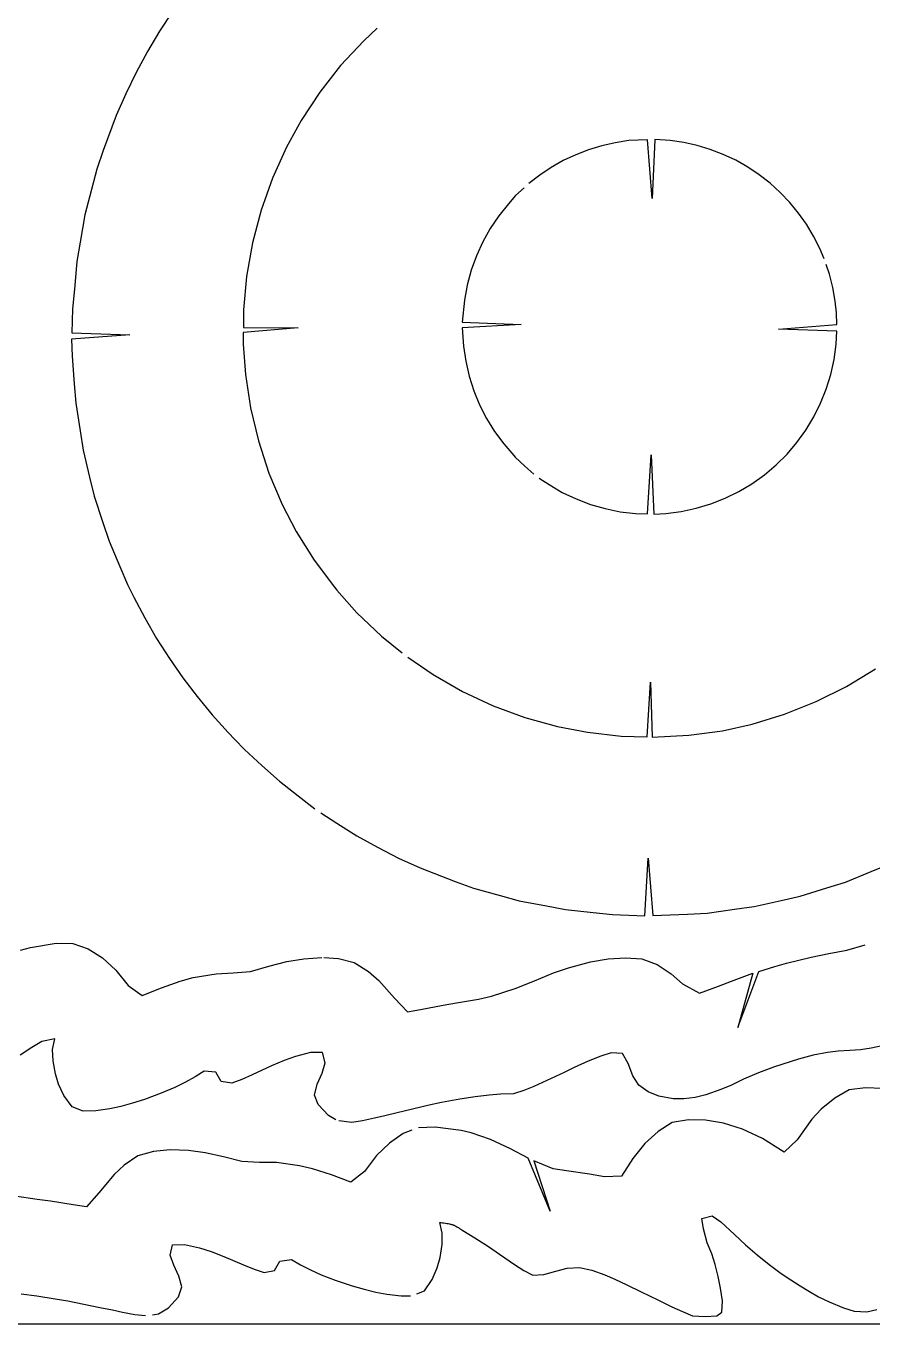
# Model space of a CAD drawing. Extents: x 9 to 156, y 170 to 274.
# Drawn here: x 71.8 to 113.4, y 170.1 to 234 of the extents above; entities that cross this region are included whole.
import ezdxf

# ---------------------------------------------------------------- set-up
doc = ezdxf.new("R2010")
doc.units = 0
for name, color, linetype in [('40FF', 7, 'CONTINUOUS'), ('BORDER', 7, 'CONTINUOUS'), ('RINGS', 7, 'CONTINUOUS')]:
    doc.layers.add(name, color=color, linetype=linetype)

msp = doc.modelspace()

# ---------------------------------------------------------------- linework, layer by layer
at = {"layer": '40FF', "color": 5}
for p, q in [((71.482, 188.472), (71.98, 188.61)), ((71.98, 188.61), (73.241, 188.815)), ((73.241, 188.815), (74.067, 188.8)), ((74.067, 188.8), (74.825, 188.551)), ((74.825, 188.551), (75.526, 188.101)), ((111.282, 188.308), (112.161, 188.482)), ((112.161, 188.482), (113.064, 188.733)), ((75.526, 188.101), (76.183, 187.502)), ((83.708, 187.691), (84.603, 187.915)), ((84.603, 187.915), (85.425, 188.052)), ((85.425, 188.052), (86.321, 188.112)), ((86.413, 188.112), (87.137, 188.064)), ((87.137, 188.064), (87.912, 187.874)), ((87.912, 187.874), (88.614, 187.429)), ((98.457, 187.614), (99.545, 187.911)), ((99.545, 187.911), (100.418, 188.058)), ((100.418, 188.058), (101.262, 188.108)), ((101.262, 188.108), (102.075, 188.049)), ((102.075, 188.049), (102.824, 187.765)), ((108.61, 187.68), (109.195, 187.838)), ((109.195, 187.838), (110.399, 188.128)), ((110.399, 188.128), (111.282, 188.308)), ((76.183, 187.502), (76.793, 186.738)), ((79.985, 187.131), (81.11, 187.317)), ((81.11, 187.317), (81.952, 187.356)), ((81.952, 187.356), (82.804, 187.433)), ((82.804, 187.433), (83.708, 187.691)), ((88.614, 187.429), (89.119, 186.987)), ((96.785, 186.977), (97.725, 187.356)), ((97.725, 187.356), (98.457, 187.614)), ((102.824, 187.765), (103.521, 187.306)), ((103.521, 187.306), (104.076, 186.823)), ((106.481, 186.96), (107.536, 187.339)), ((106.79, 184.672), (107.821, 187.435)), ((107.536, 187.339), (106.79, 184.672)), ((107.821, 187.435), (108.61, 187.68)), ((76.793, 186.738), (77.479, 186.24)), ((77.479, 186.24), (78.422, 186.632)), ((78.422, 186.632), (79.347, 186.96)), ((79.347, 186.96), (79.985, 187.131)), ((89.119, 186.987), (89.893, 186.109)), ((94.674, 186.215), (95.842, 186.587)), ((95.842, 186.587), (96.785, 186.977)), ((104.076, 186.823), (104.908, 186.357)), ((104.908, 186.357), (105.84, 186.711)), ((105.84, 186.711), (106.481, 186.96)), ((89.893, 186.109), (90.53, 185.438)), ((92.287, 185.773), (92.942, 185.884)), ((92.942, 185.884), (94.034, 186.075)), ((94.034, 186.075), (94.674, 186.215)), ((90.53, 185.438), (91.169, 185.565)), ((91.169, 185.565), (92.287, 185.773)), ((72.536, 183.982), (72.045, 183.683)), ((73.174, 184.113), (72.536, 183.982)), ((73.061, 183.586), (73.174, 184.113)), ((72.045, 183.683), (71.472, 183.31)), ((73.087, 183.037), (73.061, 183.586)), ((85.761, 183.439), (85.027, 183.242)), ((86.357, 183.439), (85.761, 183.439)), ((86.485, 182.928), (86.357, 183.439)), ((100.564, 183.428), (100.045, 183.268)), ((101.115, 183.4), (100.564, 183.428)), ((101.39, 182.904), (101.115, 183.4)), ((110.511, 183.308), (109.777, 183.123)), ((111.206, 183.443), (110.511, 183.308)), ((111.726, 183.517), (111.206, 183.443)), ((112.315, 183.541), (111.726, 183.517)), ((112.831, 183.579), (112.315, 183.541)), ((113.356, 183.652), (112.831, 183.579)), ((113.906, 183.779), (113.356, 183.652)), ((73.21, 182.391), (73.087, 183.037)), ((83.842, 182.788), (82.891, 182.341)), ((84.465, 183.043), (83.842, 182.788)), ((85.027, 183.242), (84.465, 183.043)), ((86.327, 182.434), (86.485, 182.928)), ((98.732, 182.712), (98.252, 182.467)), ((99.434, 183.022), (98.732, 182.712)), ((100.045, 183.268), (99.434, 183.022)), ((101.62, 182.301), (101.39, 182.904)), ((108.608, 182.745), (107.82, 182.449)), ((109.777, 183.123), (108.608, 182.745)), ((73.365, 181.891), (73.21, 182.391)), ((80.085, 182.253), (79.61, 181.989)), ((80.527, 182.523), (80.085, 182.253)), ((81.107, 182.473), (80.527, 182.523)), ((81.371, 182.011), (81.107, 182.473)), ((82.373, 182.11), (81.893, 181.929)), ((82.891, 182.341), (82.373, 182.11)), ((86.086, 181.886), (86.327, 182.434)), ((97.389, 182.063), (96.748, 181.777)), ((98.252, 182.467), (97.389, 182.063)), ((101.921, 181.832), (101.62, 182.301)), ((107.066, 182.124), (106.482, 181.84)), ((107.82, 182.449), (107.066, 182.124)), ((73.627, 181.327), (73.365, 181.891)), ((78.407, 181.447), (77.586, 181.134)), ((79.084, 181.726), (78.407, 181.447)), ((79.61, 181.989), (79.084, 181.726)), ((81.893, 181.929), (81.371, 182.011)), ((85.965, 181.352), (86.086, 181.886)), ((95.113, 181.393), (94.549, 181.35)), ((95.753, 181.414), (95.113, 181.393)), ((96.255, 181.577), (95.753, 181.414)), ((96.748, 181.777), (96.255, 181.577)), ((102.38, 181.5), (101.921, 181.832)), ((102.899, 181.293), (102.38, 181.5)), ((105.959, 181.619), (105.226, 181.361)), ((106.482, 181.84), (105.959, 181.619)), ((112.274, 181.6), (111.563, 181.196)), ((113.077, 181.7), (112.274, 181.6)), ((113.922, 181.677), (113.077, 181.7)), ((74.033, 180.777), (73.627, 181.327)), ((74.573, 180.559), (74.033, 180.777)), ((76.429, 180.794), (75.887, 180.674)), ((77, 180.949), (76.429, 180.794)), ((77.586, 181.134), (77, 180.949)), ((86.146, 180.877), (85.965, 181.352)), ((86.654, 180.345), (86.146, 180.877)), ((91.599, 180.856), (90.033, 180.476)), ((92.217, 180.976), (91.599, 180.856)), ((93.109, 181.148), (92.217, 180.976)), ((93.873, 181.267), (93.109, 181.148)), ((94.549, 181.35), (93.873, 181.267)), ((103.62, 181.169), (102.899, 181.293)), ((104.145, 181.159), (103.62, 181.169)), ((104.703, 181.233), (104.145, 181.159)), ((105.226, 181.361), (104.703, 181.233)), ((111.563, 181.196), (110.899, 180.657)), ((75.192, 180.565), (74.573, 180.559)), ((75.887, 180.674), (75.192, 180.565)), ((87.011, 180.129), (86.654, 180.345)), ((88.915, 180.208), (88.313, 180.081)), ((89.414, 180.33), (88.915, 180.208)), ((90.033, 180.476), (89.414, 180.33)), ((104.361, 180.135), (103.566, 180.001)), ((105.204, 180.122), (104.361, 180.135)), ((106.09, 179.972), (105.204, 180.122)), ((110.443, 180.169), (109.712, 179.144)), ((110.899, 180.657), (110.443, 180.169)), ((87.79, 180.007), (87.159, 180.074)), ((88.313, 180.081), (87.79, 180.007)), ((90.75, 179.629), (90.327, 179.46)), ((91.902, 179.775), (91.077, 179.734)), ((93.169, 179.61), (91.902, 179.775)), ((93.672, 179.489), (93.169, 179.61)), ((94.616, 179.162), (93.672, 179.489)), ((102.873, 179.552), (102.225, 178.965)), ((103.566, 180.001), (102.873, 179.552)), ((107.024, 179.679), (106.09, 179.972)), ((108.012, 179.217), (107.024, 179.679)), ((89.642, 178.988), (89.004, 178.368)), ((90.327, 179.46), (89.642, 178.988)), ((95.602, 178.706), (94.616, 179.162)), ((102.225, 178.965), (101.623, 178.234)), ((109.069, 178.54), (108.012, 179.217)), ((109.712, 179.144), (109.069, 178.54)), ((77.269, 178.363), (76.582, 177.895)), ((78.038, 178.578), (77.269, 178.363)), ((78.852, 178.652), (78.038, 178.578)), ((79.749, 178.621), (78.852, 178.652)), ((80.575, 178.51), (79.749, 178.621)), ((81.476, 178.315), (80.575, 178.51)), ((82.389, 178.086), (81.476, 178.315)), ((89.004, 178.368), (88.419, 177.584)), ((96.474, 178.24), (95.602, 178.706)), ((97.553, 175.637), (96.474, 178.24)), ((101.623, 178.234), (101.068, 177.356)), ((76.582, 177.895), (76.091, 177.437)), ((83.243, 178.037), (82.389, 178.086)), ((84.085, 178.025), (83.243, 178.037)), ((85.216, 177.875), (84.085, 178.025)), ((85.859, 177.725), (85.216, 177.875)), ((86.794, 177.426), (85.859, 177.725)), ((88.419, 177.584), (87.749, 177.065)), ((96.754, 178.105), (97.553, 175.637)), ((97.709, 177.726), (96.754, 178.105)), ((98.475, 177.597), (97.709, 177.726)), ((99.49, 177.463), (98.475, 177.597)), ((76.091, 177.437), (75.345, 176.535)), ((87.749, 177.065), (86.794, 177.426)), ((100.239, 177.327), (99.49, 177.463)), ((101.068, 177.356), (100.239, 177.327)), ((72.305, 176.212), (71.208, 176.368)), ((75.345, 176.535), (74.73, 175.844)), ((72.964, 176.122), (72.305, 176.212)), ((74.087, 175.95), (72.964, 176.122)), ((74.73, 175.844), (74.087, 175.95)), ((92.25, 174.554), (92.121, 175.078)), ((105.027, 175.272), (105.526, 175.409)), ((105.106, 174.769), (105.027, 175.272)), ((105.526, 175.409), (105.952, 175.105)), ((105.952, 175.105), (106.626, 174.488)), ((92.242, 174.004), (92.25, 174.554)), ((93.263, 174.684), (93.847, 174.33)), ((105.293, 174.082), (105.106, 174.769)), ((106.626, 174.488), (107.169, 173.988)), ((78.854, 173.466), (78.966, 173.98)), ((78.966, 173.98), (79.562, 173.999)), ((79.562, 173.999), (80.301, 173.826)), ((80.301, 173.826), (80.869, 173.645)), ((92.14, 173.355), (92.242, 174.004)), ((93.847, 174.33), (94.527, 173.893)), ((94.527, 173.893), (95.069, 173.526)), ((105.51, 173.532), (105.293, 174.082)), ((107.169, 173.988), (107.742, 173.491)), ((79.028, 172.976), (78.854, 173.466)), ((80.869, 173.645), (81.501, 173.41)), ((81.501, 173.41), (82.465, 172.994)), ((83.995, 172.714), (84.244, 173.184)), ((84.244, 173.184), (84.822, 173.252)), ((84.822, 173.252), (85.273, 172.996)), ((92, 172.851), (92.14, 173.355)), ((95.069, 173.526), (95.796, 173.016)), ((105.674, 173.014), (105.51, 173.532)), ((107.742, 173.491), (108.332, 173.017)), ((79.287, 172.436), (79.028, 172.976)), ((82.465, 172.994), (82.99, 172.78)), ((82.99, 172.78), (83.476, 172.614)), ((83.476, 172.614), (83.995, 172.714)), ((85.273, 172.996), (85.756, 172.747)), ((85.756, 172.747), (86.29, 172.502)), ((86.29, 172.502), (86.976, 172.245)), ((91.757, 172.278), (92, 172.851)), ((95.796, 173.016), (96.254, 172.714)), ((96.254, 172.714), (96.712, 172.483)), ((96.712, 172.483), (97.246, 172.528)), ((97.246, 172.528), (97.836, 172.692)), ((97.836, 172.692), (98.393, 172.839)), ((98.393, 172.839), (99.003, 172.872)), ((99.003, 172.872), (99.611, 172.737)), ((99.611, 172.737), (100.243, 172.502)), ((100.243, 172.502), (100.74, 172.283)), ((105.823, 172.427), (105.674, 173.014)), ((108.332, 173.017), (108.933, 172.571)), ((108.933, 172.571), (109.397, 172.253)), ((79.259, 171.426), (79.425, 171.907)), ((79.425, 171.907), (79.287, 172.436)), ((86.976, 172.245), (87.806, 171.958)), ((87.806, 171.958), (88.398, 171.792)), ((91.369, 171.715), (91.757, 172.278)), ((100.74, 172.283), (101.332, 172.006)), ((101.332, 172.006), (102.035, 171.667)), ((105.943, 171.844), (105.823, 172.427)), ((106.037, 171.22), (105.943, 171.844)), ((109.397, 172.253), (109.859, 171.956)), ((109.859, 171.956), (110.316, 171.685)), ((71.523, 171.568), (72.291, 171.473)), ((72.291, 171.473), (73.188, 171.33)), ((73.188, 171.33), (73.81, 171.23)), ((73.81, 171.23), (75.387, 170.901)), ((78.768, 170.878), (79.259, 171.426)), ((88.398, 171.792), (88.974, 171.656)), ((88.974, 171.656), (89.519, 171.553)), ((89.519, 171.553), (90.217, 171.466)), ((90.217, 171.466), (90.679, 171.472)), ((91.002, 171.564), (91.369, 171.715)), ((102.035, 171.667), (102.861, 171.267)), ((102.861, 171.267), (103.545, 170.933)), ((106.007, 170.664), (106.037, 171.22)), ((110.316, 171.685), (110.77, 171.422)), ((110.77, 171.422), (111.292, 171.179)), ((111.292, 171.179), (112, 170.884)), ((75.387, 170.901), (76.01, 170.774)), ((76.01, 170.774), (76.513, 170.669)), ((76.513, 170.669), (77.119, 170.56)), ((77.119, 170.56), (77.643, 170.504)), ((77.985, 170.542), (78.272, 170.591)), ((78.272, 170.591), (78.768, 170.878)), ((103.545, 170.933), (104.07, 170.694)), ((104.07, 170.694), (104.569, 170.487)), ((105.758, 170.483), (106.007, 170.664)), ((112, 170.884), (112.524, 170.724)), ((112.524, 170.724), (113.152, 170.679)), ((113.152, 170.679), (113.635, 170.799)), ((104.569, 170.487), (105.192, 170.448)), ((105.192, 170.448), (105.758, 170.483))]:
    msp.add_line(p, q, dxfattribs=at)
for points in [[(92.121, 175.078, -0.004376), (92.192, 175.071, -0.013366), (92.469, 175.034, -0.011116), (92.601, 175.01, -0.01033), (92.676, 174.993, -0.009874), (92.721, 174.981, -0.013514), (92.762, 174.967)], [(92.762, 174.967, -0.013514), (92.797, 174.954, -0.01423), (92.855, 174.927, -0.014297), (92.958, 174.873, -0.007332), (93.041, 174.825, -0.013517), (93.263, 174.684)]]:
    msp.add_lwpolyline(points, format="xyb", dxfattribs=at)
at = {"layer": 'BORDER', "color": 3}
msp.add_line((156.213, 170.083), (8.965, 170.083), dxfattribs=at)
at = {"layer": 'RINGS', "color": 1}
for p, q in [((78.963, 234.665), (78.327, 233.689)), ((89.04, 233.85), (88.383, 233.221)), ((78.327, 233.689), (77.732, 232.688)), ((88.383, 233.221), (87.245, 231.999)), ((77.732, 232.688), (77.178, 231.664)), ((87.245, 231.999), (86.213, 230.687)), ((77.178, 231.664), (76.667, 230.618)), ((76.667, 230.618), (76.199, 229.551)), ((86.213, 230.687), (85.294, 229.293)), ((76.199, 229.551), (75.563, 227.818)), ((85.294, 229.293), (84.579, 227.981)), ((100.094, 228.06), (99.445, 227.862)), ((100.756, 228.21), (100.094, 228.06)), ((101.427, 228.311), (100.756, 228.21)), ((102.348, 228.352), (101.427, 228.311)), ((102.573, 225.468), (102.348, 228.352)), ((102.706, 228.365), (102.573, 225.468)), ((103.458, 228.314), (102.706, 228.365)), ((104.13, 228.216), (103.458, 228.314)), ((104.792, 228.069), (104.13, 228.216)), ((105.441, 227.873), (104.792, 228.069)), ((75.563, 227.818), (75.246, 226.907)), ((84.579, 227.981), (83.89, 226.461)), ((98.813, 227.616), (98.2, 227.325)), ((99.445, 227.862), (98.813, 227.616)), ((106.075, 227.63), (105.441, 227.873)), ((106.689, 227.341), (106.075, 227.63)), ((75.246, 226.907), (74.903, 225.586)), ((97.61, 226.99), (97.047, 226.612)), ((98.2, 227.325), (97.61, 226.99)), ((107.28, 227.008), (106.689, 227.341)), ((107.844, 226.632), (107.28, 227.008)), ((83.89, 226.461), (83.33, 224.889)), ((97.047, 226.612), (96.513, 226.193)), ((108.38, 226.215), (107.844, 226.632)), ((108.884, 225.761), (108.38, 226.215)), ((74.903, 225.586), (74.661, 224.653)), ((95.844, 225.603), (95.502, 225.195)), ((96.274, 225.994), (95.844, 225.603)), ((109.352, 225.27), (108.884, 225.761)), ((83.33, 224.889), (82.903, 223.275)), ((95.502, 225.195), (95.031, 224.607)), ((109.784, 224.747), (109.352, 225.27)), ((74.661, 224.653), (74.428, 223.308)), ((95.031, 224.607), (94.61, 223.981)), ((110.175, 224.193), (109.784, 224.747)), ((110.525, 223.611), (110.175, 224.193)), ((94.61, 223.981), (94.242, 223.324)), ((110.831, 223.006), (110.525, 223.611)), ((74.428, 223.308), (74.263, 222.358)), ((82.903, 223.275), (82.613, 221.63)), ((94.242, 223.324), (93.929, 222.638)), ((111.04, 222.497), (110.831, 223.006)), ((74.263, 222.358), (74.14, 220.999)), ((93.929, 222.638), (93.672, 221.929)), ((82.613, 221.63), (82.462, 219.98)), ((93.672, 221.929), (93.475, 221.202)), ((111.306, 221.736), (111.138, 222.216)), ((111.472, 221.078), (111.306, 221.736)), ((74.14, 220.999), (74.054, 220.038)), ((93.475, 221.202), (93.337, 220.461)), ((111.589, 220.41), (111.472, 221.078)), ((93.337, 220.461), (93.224, 219.384)), ((111.654, 219.831), (111.589, 220.41)), ((74.054, 220.038), (74.006, 218.852)), ((82.462, 219.98), (82.455, 219.115)), ((111.672, 219.262), (111.654, 219.831)), ((85.147, 219.093), (82.452, 218.868)), ((82.455, 219.115), (85.147, 219.093)), ((96.135, 219.262), (93.221, 219.102)), ((93.221, 219.102), (93.293, 218.205)), ((93.224, 219.384), (96.135, 219.262)), ((108.789, 219.037), (111.672, 219.262)), ((76.861, 218.75), (73.995, 218.534)), ((73.995, 218.534), (74.035, 217.709)), ((74.006, 218.852), (76.861, 218.75)), ((82.452, 218.868), (82.449, 218.298)), ((111.67, 218.936), (108.789, 219.037)), ((111.635, 218.293), (111.67, 218.936)), ((82.449, 218.298), (82.559, 216.808)), ((93.293, 218.205), (93.401, 217.459)), ((111.534, 217.546), (111.635, 218.293)), ((74.035, 217.709), (74.135, 216.348)), ((93.401, 217.459), (93.57, 216.725)), ((111.372, 216.81), (111.534, 217.546)), ((82.559, 216.808), (82.808, 215.157)), ((93.57, 216.725), (93.798, 216.006)), ((111.151, 216.089), (111.372, 216.81)), ((74.135, 216.348), (74.206, 215.387)), ((93.798, 216.006), (94.084, 215.309)), ((110.871, 215.388), (111.151, 216.089)), ((74.206, 215.387), (74.417, 214.038)), ((94.084, 215.309), (94.426, 214.637)), ((110.536, 214.715), (110.871, 215.388)), ((82.808, 215.157), (83.194, 213.533)), ((94.426, 214.637), (94.822, 213.996)), ((110.146, 214.069), (110.536, 214.715)), ((74.417, 214.038), (74.567, 213.086)), ((94.822, 213.996), (95.269, 213.389)), ((109.705, 213.458), (110.146, 214.069)), ((83.194, 213.533), (83.714, 211.947)), ((95.269, 213.389), (95.764, 212.821)), ((109.216, 212.885), (109.705, 213.458)), ((74.567, 213.086), (74.887, 211.759)), ((95.764, 212.821), (95.835, 212.741)), ((95.835, 212.741), (96.304, 212.295)), ((102.348, 209.941), (102.533, 212.846)), ((102.533, 212.846), (102.665, 209.935)), ((108.681, 212.354), (109.216, 212.885)), ((96.304, 212.295), (96.755, 211.898)), ((108.104, 211.868), (108.681, 212.354)), ((74.887, 211.759), (75.114, 210.822)), ((83.714, 211.947), (84.365, 210.409)), ((97.02, 211.707), (97.503, 211.383)), ((106.843, 211.046), (107.49, 211.431)), ((107.49, 211.431), (108.104, 211.868)), ((75.114, 210.822), (75.542, 209.526)), ((97.503, 211.383), (98.154, 211.004)), ((98.154, 211.004), (98.835, 210.68)), ((106.165, 210.715), (106.843, 211.046)), ((84.365, 210.409), (85.059, 209.086)), ((98.835, 210.68), (99.539, 210.412)), ((99.539, 210.412), (100.263, 210.203)), ((100.263, 210.203), (101.002, 210.053)), ((104.004, 210.067), (104.741, 210.224)), ((104.741, 210.224), (105.463, 210.44)), ((105.463, 210.44), (106.165, 210.715)), ((75.542, 209.526), (75.845, 208.61)), ((101.002, 210.053), (101.75, 209.964)), ((101.75, 209.964), (102.348, 209.941)), ((102.665, 209.935), (103.257, 209.972)), ((103.257, 209.972), (104.004, 210.067)), ((85.059, 209.086), (85.942, 207.67)), ((75.845, 208.61), (76.377, 207.354)), ((85.942, 207.67), (86.941, 206.332)), ((76.377, 207.354), (76.753, 206.466)), ((76.753, 206.466), (77.058, 205.855)), ((86.941, 206.332), (87.054, 206.197)), ((77.058, 205.855), (77.602, 204.825)), ((87.054, 206.197), (88.048, 205.082)), ((88.048, 205.082), (89.256, 203.929)), ((77.602, 204.825), (78.188, 203.819)), ((78.188, 203.819), (78.814, 202.837)), ((89.256, 203.929), (90.27, 203.102)), ((78.814, 202.837), (79.48, 201.882)), ((90.549, 202.9), (91.791, 202.041)), ((79.48, 201.882), (80.185, 200.955)), ((91.791, 202.041), (93.238, 201.21)), ((112.142, 201.45), (113.569, 202.316)), ((93.238, 201.21), (94.75, 200.502)), ((102.331, 198.968), (102.501, 201.659)), ((102.501, 201.659), (102.578, 198.962)), ((110.647, 200.706), (112.142, 201.45)), ((80.185, 200.955), (80.927, 200.057)), ((109.096, 200.089), (110.647, 200.706)), ((80.927, 200.057), (81.705, 199.191)), ((94.75, 200.502), (96.316, 199.923)), ((96.316, 199.923), (97.925, 199.477)), ((107.499, 199.605), (109.096, 200.089)), ((97.925, 199.477), (99.393, 199.198)), ((104.387, 199.049), (106.041, 199.277)), ((106.041, 199.277), (107.499, 199.605)), ((81.705, 199.191), (82.033, 198.837)), ((82.033, 198.837), (82.518, 198.357)), ((99.393, 199.198), (101.051, 199.008)), ((101.051, 199.008), (102.331, 198.968)), ((102.578, 198.962), (104.387, 199.049)), ((82.518, 198.357), (83.364, 197.557)), ((83.364, 197.557), (84.242, 196.792)), ((84.242, 196.792), (85.151, 196.064)), ((85.151, 196.064), (85.978, 195.438)), ((86.272, 195.243), (87.054, 194.722)), ((87.054, 194.722), (88.045, 194.11)), ((88.045, 194.11), (89.06, 193.54)), ((89.06, 193.54), (90.098, 193.012)), ((90.098, 193.012), (91.157, 192.526)), ((102.22, 190.166), (102.384, 193)), ((102.384, 193), (102.609, 190.177)), ((91.157, 192.526), (92.88, 191.862)), ((112.089, 191.829), (113.354, 192.341)), ((113.354, 192.341), (114.248, 192.703)), ((92.88, 191.862), (93.785, 191.53)), ((111.169, 191.542), (112.089, 191.829)), ((93.785, 191.53), (95.1, 191.166)), ((95.1, 191.166), (96.029, 190.909)), ((108.925, 190.924), (109.866, 191.135)), ((109.866, 191.135), (111.169, 191.542)), ((96.029, 190.909), (97.37, 190.653)), ((97.37, 190.653), (98.317, 190.473)), ((98.317, 190.473), (99.674, 190.328)), ((105.287, 190.302), (106.638, 190.491)), ((106.638, 190.491), (107.593, 190.625)), ((107.593, 190.625), (108.925, 190.924)), ((99.674, 190.328), (100.633, 190.226)), ((100.633, 190.226), (102.22, 190.166)), ((102.609, 190.177), (104.324, 190.247)), ((104.324, 190.247), (105.287, 190.302))]:
    msp.add_line(p, q, dxfattribs=at)

doc.saveas('drawing.dxf')
